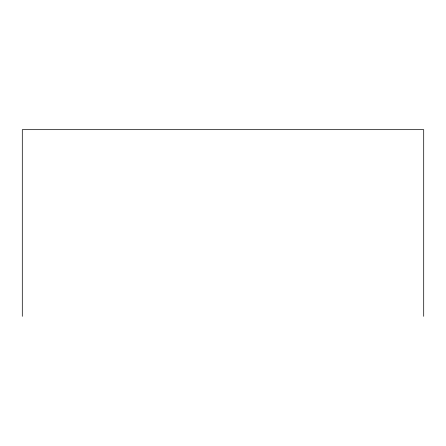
<?xml version="1.0" encoding="UTF-8"?>
<svg xmlns="http://www.w3.org/2000/svg" width="446" height="446" viewBox="0 0 446 446"><rect width="100%" height="100%" fill="white"/><g stroke="black" fill="none" stroke-linecap="round" stroke-linejoin="round"><path stroke-width="0.67" d="M423.7 316.331L423.7 129.669L22.3 129.669L22.3 316.331"/></g></svg>
